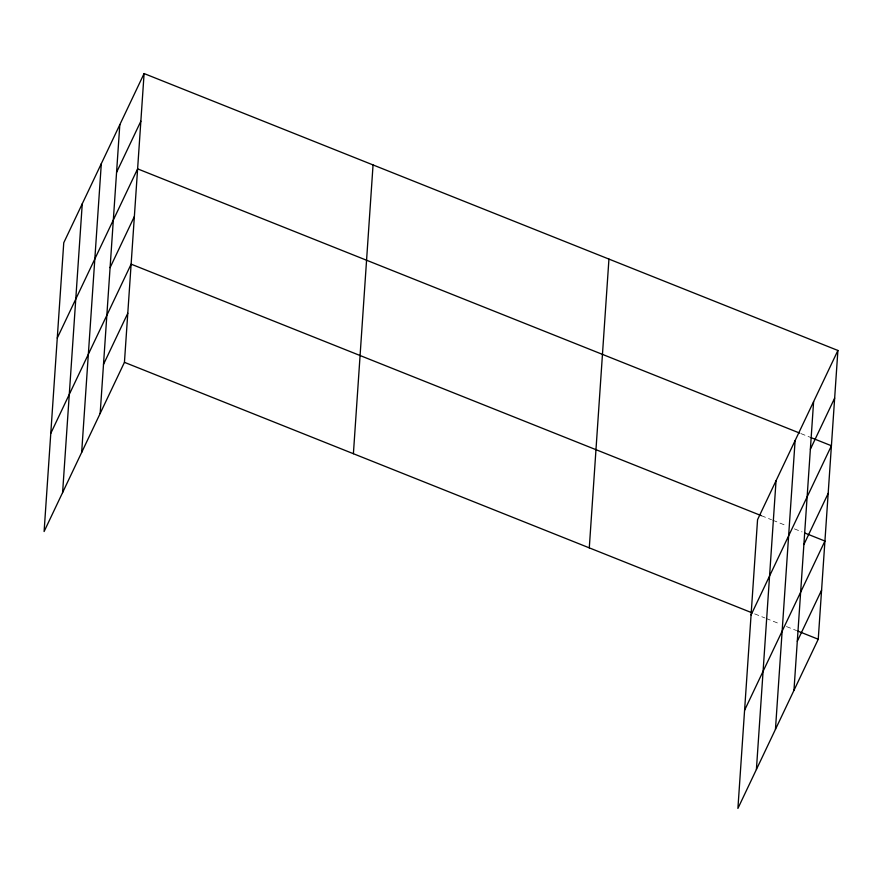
<?xml version="1.0" encoding="UTF-8"?>
<svg xmlns="http://www.w3.org/2000/svg" width="882" height="882" viewBox="0 0 882 882"><rect width="100%" height="100%" fill="white"/><g stroke="black" fill="none" stroke-linecap="round" stroke-linejoin="round"><path stroke-width="0.66" stroke-dasharray="4.41 3.31" d="M800.889 433.569L809.786 437.13M761.331 515.672L771.507 519.73M772.775 520.237L786.766 525.826M794.406 528.869L802.036 531.912M754.65 613.861L764.826 617.918M766.094 618.425L780.085 624.015M786.446 626.551L796.622 630.608"/><path stroke-width="1.32" d="M62.6 492.586L82.258 203.797M81.662 452.444L101.309 163.666M100.162 413.493L119.809 124.704M144.097 73.559L63.758 242.759L44.1 531.537L124.439 362.337L144.097 73.559L837.9 350.463L818.242 639.241L737.903 808.441L757.561 519.663L837.9 350.463M353.395 453.712L373.053 164.934M589.286 547.865L608.944 259.076M756.403 769.49L776.05 480.701M775.454 729.348L795.112 440.57M793.954 690.386L813.612 401.608M116.567 172.354L140.855 121.209M57.264 338.06L137.614 168.859L799.61 433.062M110.085 267.654L134.373 216.498M50.781 433.36L131.131 264.148L761.331 515.672M103.503 364.398L127.791 313.242M810.371 449.258L834.659 398.102M751.067 614.963L831.417 445.752L811.065 437.637M803.888 544.558L828.176 493.402M744.584 710.264L824.924 541.052L804.571 532.926M797.295 641.291L821.583 590.146M124.439 362.337L752.103 612.847M797.89 631.115L818.242 639.241"/></g></svg>
